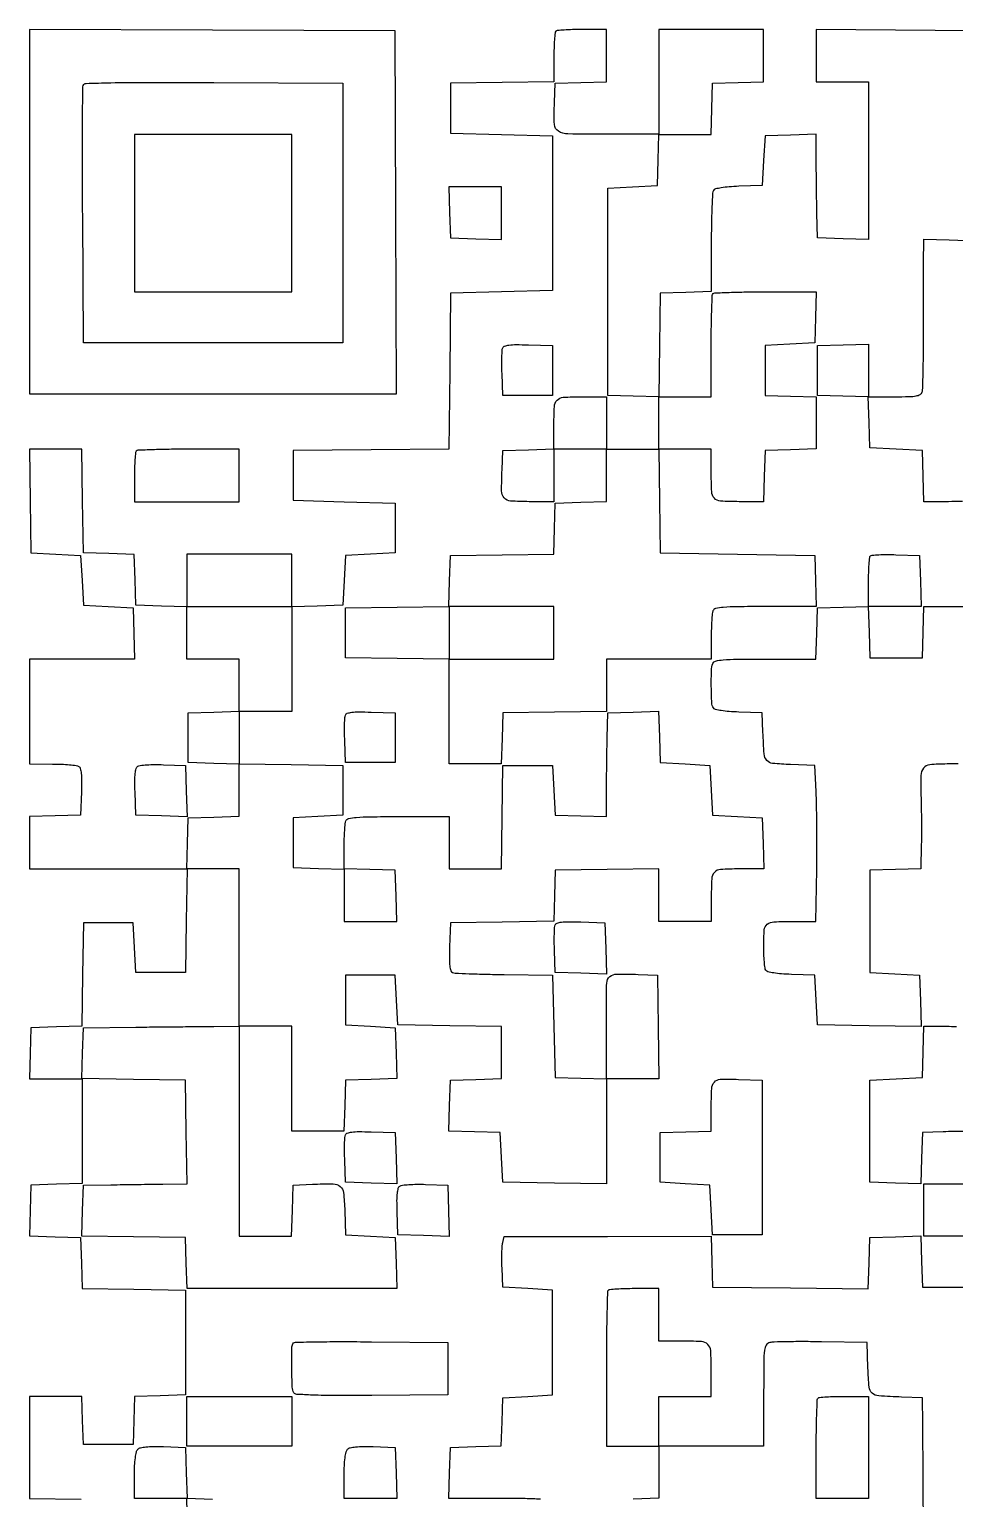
# Model space of a CAD drawing. Extents: x 156 to 936, y 95 to 969.
# Drawn here: x 156 to 491, y 437 to 969 of the extents above; entities that cross this region are included whole.
import ezdxf

# ---------------------------------------------------------------- set-up
doc = ezdxf.new("R2010")
doc.units = 0

msp = doc.modelspace()

# ---------------------------------------------------------------- linework, layer by layer
for points in [[(498.5, 968.5), (469.75, 968.765335), (441, 969.030671), (441, 959.515335), (441, 950), (450.5, 950), (460, 950), (460, 921.462474), (460, 892.924948), (450.75, 893.212474), (441.5, 893.5), (441.301866, 902.5, -0.001404), (441.222148, 906.650879, -0.000772), (441.146698, 911.731336, -0.000769), (441.086034, 916.886559, -0.001232), (441.051866, 921.287526), (441, 931.075052), (431.75, 930.787526), (422.5, 930.5), (422, 921.5), (421.5, 912.5), (413.031844, 912.206033, 0.010674), (409.460658, 912.005667, 0.020911), (406.63313, 911.666992, 0.02067), (404.533237, 911.236162, 0.192561), (403.797157, 910.706033, 0.129251), (403.48896, 909.740899, 0.002679), (403.251296, 904.651233, 0.006078), (403.076696, 898.662689, 0.004032), (403.015313, 891.787526), (403, 874.075052), (393.75, 873.787526), (384.5, 873.5), (384.227798, 854.712768), (383.955596, 835.925536), (374.727798, 836.212768), (365.5, 836.5), (365.5, 874), (365.5, 911.5), (374.5, 912), (383.5, 912.5), (383.787526, 921.75), (384.075052, 931), (393.5, 931), (402.924948, 931), (403.212474, 940.25), (403.5, 949.5), (412.75, 949.787526), (422, 950.075052), (422, 959.537526), (422, 969), (403, 969), (384, 969), (384, 950.025), (384, 931.05), (365.512777, 931.05, -0.0042), (351.053619, 931.171459, -0.130519), (347.635435, 932.140957, -0.254894), (346.173151, 934.604398, -0.019909), (346.199088, 942.520917), (346.5, 949.5), (355.75, 949.787526), (365, 950.075052), (365, 959.537526), (365, 969), (356.166667, 969, 0.007039), (352.733476, 968.951666, 0.010477), (349.732292, 968.804167, 0.005871), (347.23216, 968.599192, 0.174709), (346.666667, 968.333333, 0.174642), (346.400825, 967.768066, 0.005895), (346.195833, 965.27419, 0.0105), (346.048335, 962.28013, 0.007056), (346, 958.855399), (346, 950.044131), (327.25, 949.772065), (308.5, 949.5), (308.5, 940.5), (308.5, 931.5), (327, 931), (345.5, 930.5), (345.5, 902.5), (345.5, 874.5), (327, 874), (308.5, 873.5), (308.234453, 845.265547), (307.968906, 817.031094), (279.734453, 816.765547), (251.5, 816.5), (251.5, 807.5), (251.5, 798.5), (270, 798), (288.5, 797.5), (288.5, 788.5), (288.5, 779.5), (279.5, 779), (270.5, 778.5), (270, 769.5), (269.5, 760.5), (260.25, 760.212474), (251, 759.924948), (251, 769.462474), (251, 779), (232, 779), (213, 779), (213, 769.462474), (213, 759.924948), (203.75, 760.212474), (194.5, 760.5), (194.212964, 769.712964), (193.925929, 778.925929), (184.712964, 779.212964), (175.5, 779.5), (175.227935, 798.25), (174.955869, 817), (165.455869, 817), (155.955869, 817), (156.227935, 798.25), (156.5, 779.5), (165.5, 779), (174.5, 778.5), (175, 769.5), (175.5, 760.5), (184.5, 760), (193.5, 759.5), (193.787526, 750.25), (194.075052, 741), (175.037526, 741), (156, 741), (156, 722), (156, 703), (164.25, 702.984687, -0.00917), (167.504112, 702.918959, -0.012203), (170.45641, 702.732898, -0.00954), (172.894283, 702.472467, -0.110402), (173.793098, 702.149034, -0.187221), (174.389362, 701.340297, -0.039341), (174.721251, 699.5815, -0.027159), (174.864234, 696.914541, -0.008519), (174.793098, 692.914347), (174.5, 684.5), (165.25, 684.212474), (156, 683.924948), (156, 674.462474), (156, 665), (184.522065, 665), (213.044131, 665), (212.772065, 646.25), (212.5, 627.5), (203.5, 627.5), (194.5, 627.5), (194, 636.5), (193.5, 645.5), (184.5, 645.5), (175.5, 645.5), (175.228072, 626.787236), (174.956143, 608.074471), (165.728072, 607.787236), (156.5, 607.5), (156.212474, 598.25), (155.924948, 589), (165.462474, 589), (175, 589), (175, 570.037526), (175, 551.075052), (165.75, 550.787526), (156.5, 550.5), (156.212977, 541.288016), (155.925954, 532.076031), (165.212977, 531.788016), (174.5, 531.5), (174.787236, 522.271928), (175.074471, 513.043857), (193.787236, 512.771928), (212.5, 512.5), (212.5, 493.5), (212.5, 474.5), (203.288393, 474.212982), (194.076786, 473.925964), (193.788393, 465.212982), (193.5, 456.5), (184.5, 456.5), (175.5, 456.5), (175.211067, 465.25), (174.922134, 474), (165.461067, 474), (156, 474), (156, 455.522065), (156, 437.044131), (174.75, 436.772065)], [(494.016205, 798.058524, -0.005799), (488.970138, 798), (480.075052, 798), (479.787526, 807.25), (479.5, 816.5), (470, 817), (460.5, 817.5), (460.212964, 826.712964), (459.925929, 835.925929), (450.712964, 836.212964), (441.5, 836.5), (441.5, 845.5), (441.5, 854.5), (450.75, 854.787526), (460, 855.075052), (460, 845.537526), (460, 836), (469.432612, 836, 0.005505), (474.708338, 836.058092, 0.037891), (477.286937, 836.311002, 0.091552), (478.693075, 836.834037, 0.18371), (479.416853, 837.75, 0.068275), (479.634713, 839.026679, 0.002187), (479.78326, 844.273438, 0.004188), (479.879753, 850.476269, 0.002891), (479.88957, 857.5, -0.000649), (479.866309, 865.035889, -0.000594), (479.861649, 872.793836, -0.000594), (479.873943, 879.717621, -0.001952), (479.90533, 884.287526), (480, 893.075052), (489.25, 892.787526), (498.5, 892.5)], [(492.474762, 703.074439, -0.009235), (488.444943, 703, 0.021049), (482.159731, 702.735285, 0.211881), (479.913358, 701.502917, 0.160241), (478.983514, 698.820307, 0.010935), (479.032426, 690.655384, -0.003544), (479.110342, 686.904654, -0.001977), (479.154787, 682.336355, -0.001972), (479.163254, 677.715143, -0.003198), (479.129843, 673.787526), (479, 665.075052), (469.75, 664.787526), (460.5, 664.5), (460.5, 646), (460.5, 627.5), (469.5, 627), (478.5, 626.5), (478.78782, 617.227796), (479.075639, 607.955591), (460.28782, 608.227796), (441.5, 608.5), (441, 617.5), (440.5, 626.5), (432.031844, 626.793967, -0.010674), (428.460658, 626.994333, -0.020911), (425.63313, 627.333008, -0.02067), (423.533237, 627.763838, -0.192561), (422.797157, 628.293967, -0.110314), (422.494946, 629.131139, -0.009642), (422.251296, 631.390862, -0.012285), (422.077118, 634.12774, -0.009246), (422.015313, 637.143011, -0.019725), (422.23127, 642.908288, -0.207168), (423.308483, 644.950217, -0.159858), (425.681401, 645.842754, -0.010683), (433.039971, 646), (440.916366, 646), (441.208183, 664.75, 0.003017), (441.283216, 672.625265, 0.002715), (441.267404, 680.782812, 0.002721), (441.173683, 688.098215, 0.008583), (441, 693), (440.5, 702.5), (431.759315, 702.788797, -0.014923), (425.253839, 703.198354, -0.195196), (423.149036, 704.289491, -0.159803), (422.18527, 706.633677, -0.009206), (421.754332, 714.5), (421.5, 721.5), (413.031844, 721.793967, -0.010674), (409.460658, 721.994333, -0.020911), (406.63313, 722.333008, -0.02067), (404.533237, 722.763838, -0.192561), (403.797157, 723.293967, -0.131024), (403.201057, 725.183397, -0.008313), (403.034417, 731.045558, -0.010423), (403.086751, 736.827218, -0.084327), (403.606989, 739.418213, -0.248902), (404.606062, 740.288297, -0.036362), (407.353605, 740.720189, -0.01833), (412.261417, 740.948905, -0.002478), (422.569463, 741), (440.924948, 741), (441.212474, 750.25), (441.5, 759.5), (450.75, 759.787526), (460, 760.075052), (460, 768.870859, -0.007448), (460.050966, 772.292182, -0.011013), (460.206402, 775.2893, -0.006441), (460.422837, 777.7788, -0.173149), (460.702644, 778.369311, -0.179987), (461.290922, 778.638564, -0.007016), (463.709672, 778.781547, -0.011703), (466.626528, 778.84459, -0.007913), (469.952644, 778.785977), (478.5, 778.5), (478.787526, 769.25), (479.075052, 760), (469.5, 760), (459.924948, 760), (460.212474, 750.75), (460.5, 741.5), (470, 741.5), (479.5, 741.5), (479.787526, 750.75), (480.075052, 760), (508.037526, 760)], [(495.02952, 569.939951, 0.011142), (486.988223, 569.798618), (479.5, 569.5), (479.211984, 560.212977), (478.923969, 550.925954), (469.711984, 551.212977), (460.5, 551.5), (460.5, 570), (460.5, 588.5), (470, 589), (479.5, 589.5), (479.787526, 598.75), (480.075052, 608), (488.337526, 608, -0.011159), (491.847487, 607.921656, -0.02038)], [(341.107611, 436.726891, 0.013217), (335.612992, 436.942061, 0.003177), (326.493859, 437), (307.924948, 437), (308.212474, 446.25), (308.5, 455.5), (317.711607, 455.787018), (326.923214, 456.074036), (327.211607, 464.787018), (327.5, 473.5), (336.5, 474), (345.5, 474.5), (345.5, 493.5), (345.5, 512.5), (336.5, 513), (327.5, 513.5), (327.199088, 520.479083, -0.008395), (327.124541, 523.312829, -0.009259), (327.149251, 526.056236, -0.008742), (327.25457, 528.394607, -0.045885), (327.451987, 529.664724), (328.005798, 531.871281), (365.465505, 531.925639), (402.925213, 531.979997), (403.212607, 522.739999), (403.5, 513.5), (431.712269, 513.234491), (459.924538, 512.968982), (460.212269, 522.234491), (460.5, 531.5), (469.711984, 531.787023), (478.923969, 532.074046), (479.211984, 522.787023), (479.5, 513.5), (489, 513.5), (498.5, 513.5)], [(479.893608, 426.267027, 0.000344), (479.842337, 437.772683, 0.00037), (479.776284, 448.997189, 0.000349), (479.705719, 458.631567, 0.001773), (479.643608, 464), (479.5, 473.5), (472, 473.75303, -0.008759), (463.707095, 474.178354, -0.161813), (461.306759, 475.163917, -0.19589), (460.195412, 477.333109, -0.013873), (459.787398, 484.259666), (459.5, 493.5), (443, 493.747311, 0.003089), (436.515654, 493.804442, 0.004245), (430.685938, 493.770293, 0.002751), (425.795503, 493.673199, 0.0501), (424.25, 493.478259, 0.199863), (422.946226, 492.547255, 0.110007), (422.287422, 490.667045, 0.027862), (422.039463, 486.684308, 0.001617), (422, 474.480948), (422, 456), (403, 456), (384, 456), (384, 446.537526), (384, 437.075052), (374.75, 436.787526)], [(213.213788, 427.25), (212.927576, 437), (203.463788, 437), (194, 437), (194, 445.3, -0.010869), (194.078193, 448.896692, -0.021373), (194.324495, 451.746533, -0.023516), (194.70151, 453.866807, -0.141534), (195.236619, 454.836619, -0.141627), (196.215618, 455.376564, -0.030081), (198.156875, 455.694801, -0.024175), (200.863904, 455.841129, -0.010354), (204.486619, 455.786619), (212.5, 455.5), (212.787036, 446.287036), (213.074071, 437.074071), (222.287036, 436.787036)]]:
    msp.add_lwpolyline(points, format="xyb")
for points in [[(156, 903.007138), (156, 837), (222.50719, 837), (289.014379, 837), (288.75719, 902.75), (288.5, 968.5), (222.25, 968.757138), (156, 969.014276)], [(194, 902.5), (194, 874), (222.5, 874), (251, 874), (251, 902.5), (251, 931), (222.5, 931), (194, 931)], [(308.212474, 902.75), (308.5, 893.5), (317.75, 893.212474), (327, 892.924948), (327, 902.462474), (327, 912), (317.462474, 912), (307.924948, 912)], [(308, 750.5), (308, 741), (327, 741), (346, 741), (346, 750.5), (346, 760), (327, 760), (308, 760)], [(270, 655.537526), (270, 646), (279.537526, 646), (289.075052, 646), (288.787526, 655.25), (288.5, 664.5), (279.25, 664.787526), (270, 665.075052)], [(251, 465), (251, 456), (232, 456), (213, 456), (213, 465), (213, 474), (232, 474), (251, 474)]]:
    msp.add_lwpolyline(points, close=True)
for points in [[(269.5, 902.5), (269.5, 855.5), (222.5, 855.5), (175.5, 855.5), (175.239372, 901.5, -0.000997), (175.174287, 919.225103, -0.001596), (175.197198, 934.357597, -0.000282), (175.267665, 947.72814, -0.090314), (175.461789, 948.759906, -0.301449), (176.45055, 949.464468, -0.003096), (185.402033, 949.70934, -0.005599), (198.68089, 949.841585, -0.001079), (222.722417, 949.759906), (269.5, 949.5)], [(440.787526, 864.75), (440.5, 855.5), (431.5, 855), (422.5, 854.5), (422.5, 845.5), (422.5, 836.5), (431.75, 836.212474), (441, 835.924948), (441, 826.5), (441, 817.075052), (431.75, 816.787526), (422.5, 816.5), (422.212474, 807.25), (421.924948, 798), (413.069463, 798, -0.014889), (406.341871, 798.20038, -0.195866), (404.139748, 799.254332, -0.174757), (403.170318, 801.602344, -0.011384), (403, 809.081787), (403, 817), (393.477935, 817), (383.955869, 817), (384.227935, 798.25), (384.5, 779.5), (412.5, 779), (440.5, 778.5), (440.787526, 769.25), (441.075052, 760), (422.644515, 760, 0.002466), (412.291687, 759.948949, 0.018261), (407.365513, 759.72031, 0.036185), (404.60758, 759.288709, 0.249177), (403.606989, 758.418213, 0.06844), (403.368926, 757.400281, 0.007317), (403.178303, 754.9751, 0.008902), (403.044385, 752.066073, 0.00705), (403, 748.918213), (403, 741), (384, 741), (365, 741), (365, 731.522065), (365, 722.044131), (346.25, 721.772065), (327.5, 721.5), (327.212474, 712.25), (326.924948, 703), (317.462474, 703), (308, 703), (308, 721.977935), (308, 740.955869), (289.25, 741.227935), (270.5, 741.5), (270.5, 750.5), (270.5, 759.5), (289.212764, 759.771928), (307.925529, 760.043857), (308.212764, 769.271928), (308.5, 778.5), (327.212764, 778.771928), (345.925529, 779.043857), (346.212764, 788.271928), (346.5, 797.5), (355.75, 797.787526), (365, 798.075052), (365, 807.537526), (365, 817), (355.5, 817), (346, 817), (346, 807.5), (346, 798), (337.019052, 798, -0.01682), (330.267676, 798.227183, -0.202101), (327.990719, 799.372662, -0.176722), (327.058134, 801.88044, -0.012322), (327.199088, 809.520917), (327.5, 816.5), (336.75, 816.787526), (346, 817.075052), (346, 824.955738, -0.011491), (346.171283, 832.407908, -0.175559), (347.143776, 834.750156, -0.19511), (349.350994, 835.800898, -0.014732), (356.106989, 836), (365, 836), (365, 826.5), (365, 817), (374.5, 817), (384, 817), (384, 826.5), (384, 836), (393.5, 836), (403, 836), (403, 854.333333, -0.0034), (403.048122, 861.408987, -0.005368), (403.195833, 867.477083, -0.001621), (403.396742, 872.718151, -0.188134), (403.666667, 873.333333, -0.188158), (404.281948, 873.603267, -0.001615), (409.53394, 873.804167, -0.005358), (415.61415, 873.951879, -0.003394), (422.704192, 874), (441.075052, 874)], [(345.5, 845.5), (345.5, 836.5), (336.5, 836.5), (327.5, 836.5), (327.205027, 844.411609, -0.006757), (327.130652, 847.542211, -0.008847), (327.151984, 850.403842, -0.006825), (327.2445, 852.787219, -0.078651), (327.438673, 853.700781, -0.222283), (328.127059, 854.364206, -0.05328), (329.715903, 854.724548, -0.030281), (332.338027, 854.871594, -0.007113), (336.733647, 854.789171), (345.5, 854.5)], [(194.666667, 816.333333, 0.174709), (194.400808, 815.76784, 0.005871), (194.195833, 813.267708, 0.010477), (194.048334, 810.266524, 0.007039), (194, 806.833333), (194, 798), (213, 798), (232, 798), (232, 807.5), (232, 817), (213.666667, 817, 0.0034), (206.591013, 816.951878, 0.005368), (200.522917, 816.804167, 0.001621), (195.281849, 816.603258, 0.188134)], [(251, 741), (251, 722), (241.5, 722), (232, 722), (232, 712.522065), (232, 703.044131), (250.75, 702.772065), (269.5, 702.5), (269.5, 693.5), (269.5, 684.5), (260.5, 684), (251.5, 683.5), (251.5, 674.5), (251.5, 665.5), (260.75, 665.212474), (270, 664.924948), (270, 672.880687, -0.006909), (270.043675, 676.041116, -0.008771), (270.175485, 678.956733, -0.007142), (270.362976, 681.386805, -0.068889), (270.597395, 682.393213, -0.251592), (271.587946, 683.247094, -0.034195), (274.388782, 683.670735, -0.017926), (279.346015, 683.898456, -0.002514), (289.597395, 683.95), (308, 683.95), (308, 674.475), (308, 665), (317.477935, 665), (326.955869, 665), (327.227935, 683.75), (327.5, 702.5), (336.5, 702.5), (345.5, 702.5), (346, 693.5), (346.5, 684.5), (355.75, 684.212474), (365, 683.924948), (365.051866, 693.712474, -0.001232), (365.086034, 698.113441, -0.000769), (365.146698, 703.268664, -0.000772), (365.222148, 708.349121, -0.001404), (365.301866, 712.5), (365.5, 721.5), (374.711984, 721.787023), (383.923969, 722.074046), (384.211984, 712.787023), (384.5, 703.5), (393.5, 703), (402.5, 702.5), (403, 693.5), (403.5, 684.5), (412.5, 684), (421.5, 683.5), (421.787526, 674.25), (422.075052, 665), (413.144515, 665, 0.014649), (406.357166, 664.801097, 0.195156), (404.14535, 663.748828, 0.175657), (403.171189, 661.402343, 0.011435), (403, 653.918213), (403, 646), (393.5, 646), (384, 646), (384, 655.522065), (384, 665.044131), (365.25, 664.772065), (346.5, 664.5), (346.212764, 655.271928), (345.925529, 646.043857), (327.212764, 645.771928), (308.5, 645.5), (308.210829, 636.733647, 0.007537), (308.13503, 632.499677, 0.027606), (308.275424, 629.821458, 0.042666), (308.604726, 628.135136, 0.235933), (309.210829, 627.47337, 0.080261), (310.192375, 627.268566, 0.001625), (315.261931, 627.054118, 0.003795), (321.20043, 626.867376, 0.002537), (328, 626.739724), (345.5, 626.5), (346, 608), (346.5, 589.5), (355.75, 589.212474), (365, 588.924948), (365.063971, 598.212474, 0.001575), (365.079756, 602.435535, 0.00093), (365.073343, 607.47911, 0.00093), (365.048208, 612.515926, 0.001594), (365.006044, 616.716409, -0.016297), (365.14059, 623.663132, -0.202597), (366.267526, 625.985736, -0.180078), (368.785802, 626.942067, -0.012422), (376.520917, 626.800912), (383.5, 626.5), (383.772065, 607.75), (384.044131, 589), (374.522065, 589), (365, 589), (365, 569.977935), (365, 550.955869), (346.25, 551.227935), (327.5, 551.5), (327, 560.5), (326.5, 569.5), (317.212977, 569.788016), (307.925954, 570.076031), (308.212977, 579.288016), (308.5, 588.5), (317.75, 588.787526), (327, 589.075052), (327, 598.515461), (327, 607.955869), (308.25, 608.227935), (289.5, 608.5), (289, 617.5), (288.5, 626.5), (279.5, 626.5), (270.5, 626.5), (270.5, 617.5), (270.5, 608.5), (279.5, 608), (288.5, 607.5), (288.787023, 598.288016), (289.074046, 589.076031), (279.787023, 588.788016), (270.5, 588.5), (270.212474, 579.25), (269.924948, 570), (260.462474, 570), (251, 570), (251, 589), (251, 608), (241.5, 608), (232, 608), (232, 570), (232, 532), (241.462474, 532), (250.924948, 532), (251.212474, 541.25), (251.5, 550.5), (258.479083, 550.800912, -0.012477), (266.011209, 550.937542, -0.170867), (268.54849, 550.02491, -0.198326), (269.762911, 547.777845, -0.017722), (270.211203, 541.240685), (270.5, 532.5), (279.5, 532), (288.5, 531.5), (288.787526, 522.25), (289.075052, 513), (251.075052, 513), (213.075052, 513), (212.787526, 522.25), (212.5, 531.5), (193.712768, 531.772202), (174.925536, 532.044404), (175.212768, 541.272202), (175.5, 550.5), (185.5, 550.621699, 0.000174), (189.966855, 550.677618, 0.000113), (195.139294, 550.745338, 0.000113), (200.195282, 550.813816, 0.000214), (204.272065, 550.871699), (213.044131, 551), (212.772065, 569.75), (212.5, 588.5), (193.712768, 588.772202), (174.925536, 589.044404), (175.212768, 598.272202), (175.5, 607.5), (194.5, 607.706189, -0.000261), (202.452664, 607.78834, -0.00024), (210.635937, 607.864679, -0.000239), (217.936742, 607.925795, -0.000789), (222.75, 607.956189), (232, 608), (232, 636.5), (232, 665), (222.462474, 665), (212.924948, 665), (213.212474, 674.25), (213.5, 683.5), (222.75, 683.787526), (232, 684.075052), (232, 693.5), (232, 702.924948), (222.75, 703.212474), (213.5, 703.5), (213.5, 712.5), (213.5, 721.5), (222.75, 721.787526), (232, 722.075052), (232, 731.537526), (232, 741), (222.5, 741), (213, 741), (213, 750.5), (213, 760), (232, 760), (251, 760)], [(288.5, 712.5), (288.5, 703.5), (279.5, 703.5), (270.5, 703.5), (270.205027, 711.411609, -0.006757), (270.130652, 714.542211, -0.008847), (270.151984, 717.403842, -0.006825), (270.2445, 719.787219, -0.078651), (270.438673, 720.700781, -0.222283), (271.127059, 721.364206, -0.05328), (272.715903, 721.724548, -0.030281), (275.338027, 721.871594, -0.007113), (279.733647, 721.789171), (288.5, 721.5)], [(212.788029, 693.211971), (213.076058, 683.923942), (203.788029, 684.211971), (194.5, 684.5), (194.206902, 692.914347, -0.008557), (194.136131, 696.911022, -0.02706), (194.279299, 699.583734, -0.03904), (194.61127, 701.351173, -0.184607), (195.206902, 702.17015, -0.118191), (196.102078, 702.488416, -0.010843), (198.470153, 702.689286, -0.01353), (201.341672, 702.792355, -0.010196), (204.5, 702.755803), (212.5, 702.5)], [(364.788029, 636.211971), (365.076058, 626.923942), (355.788029, 627.211971), (346.5, 627.5), (346.205027, 635.411609, -0.006757), (346.130652, 638.542211, -0.008847), (346.151984, 641.403842, -0.006825), (346.2445, 643.787219, -0.078651), (346.438673, 644.700781, -0.222283), (347.127059, 645.364206, -0.05328), (348.715903, 645.724548, -0.030281), (351.338027, 645.871594, -0.007113), (355.733647, 645.789171), (364.5, 645.5)], [(421.5, 560.5), (421.5, 532.5), (412.5, 532.5), (403.5, 532.5), (403, 541.5), (402.5, 550.5), (393.5, 551), (384.5, 551.5), (384.5, 560.5), (384.5, 569.5), (393.75, 569.787526), (403, 570.075052), (403, 577.955738, -0.01104), (403.166168, 585.480837, -0.175493), (404.125982, 587.805228, -0.203435), (406.295917, 588.80133, -0.015558), (412.87125, 588.787164), (421.5, 588.5)], [(288.788029, 560.211971), (289.076058, 550.923942), (279.788029, 551.211971), (270.5, 551.5), (270.205027, 559.411609, -0.006757), (270.130652, 562.542211, -0.008847), (270.151984, 565.403842, -0.006825), (270.2445, 567.787219, -0.078651), (270.438673, 568.700781, -0.222283), (271.127059, 569.364206, -0.05328), (272.715903, 569.724548, -0.030281), (275.338027, 569.871594, -0.007113), (279.733647, 569.789171), (288.5, 569.5)], [(307.788029, 541.211971), (308.076058, 531.923942), (298.788029, 532.211971), (289.5, 532.5), (289.206902, 540.914347, -0.008557), (289.136131, 544.911022, -0.02706), (289.279299, 547.583734, -0.03904), (289.61127, 549.351173, -0.184607), (290.206902, 550.17015, -0.118191), (291.102078, 550.488416, -0.010843), (293.470153, 550.689286, -0.01353), (296.341672, 550.792355, -0.010196), (299.5, 550.755803), (307.5, 550.5)], [(365.666667, 512.333333, 0.192076), (365.395155, 511.701513, 0.000738), (365.195833, 503.686458, 0.003605), (365.04805, 494.551666, 0.002241), (365, 483.833333), (365, 456), (374.5, 456), (384, 456), (384, 465), (384, 474), (393.5, 474), (403, 474), (403, 483.393011, 0.013298), (402.809647, 490.54893, 0.19079), (401.767356, 492.820169, 0.18106), (399.429085, 493.823337, 0.011759), (391.918213, 494), (384, 494), (384, 503.5), (384, 513), (375.166667, 513, 0.007039), (371.733476, 512.951666, 0.010477), (368.732292, 512.804167, 0.005871), (366.23216, 512.599192, 0.174709)], [(307.5, 484), (307.5, 474.5), (280.013662, 474.323386, -0.002175), (266.793907, 474.295938, -0.008283), (258.545226, 474.451343, -0.005693), (252.805709, 474.720088, -0.241046), (251.778975, 475.323386, -0.134845), (251.160674, 477.333496, -0.006242), (251.031958, 484.542226, -0.004911), (251.064658, 491.887624, -0.195205), (251.682165, 493.348832, -0.194259), (252.327655, 493.623004, -0.000793), (260.261996, 493.752621, -0.003757), (269.314551, 493.81811, -0.002338), (279.932165, 493.765499), (307.5, 493.5)], [(460, 455.5), (460, 437), (450.523613, 437), (441.047227, 437), (441.051245, 454.860965, -0.003345), (441.098909, 461.753588, -0.005285), (441.241799, 467.662988, -0.001572), (441.435418, 472.770535, -0.188269), (441.694298, 473.360965, -0.175813), (442.239951, 473.61607, -0.005475), (444.740408, 473.812283, -0.010092), (447.735408, 473.953685, -0.006749), (451.166667, 474), (460, 474)], [(288.787526, 446.25), (289.075052, 437), (279.537526, 437), (270, 437), (270, 445.3, -0.010869), (270.078193, 448.896692, -0.021373), (270.324495, 451.746533, -0.023516), (270.70151, 453.866807, -0.141534), (271.236619, 454.836619, -0.141627), (272.215618, 455.376564, -0.030081), (274.156875, 455.694801, -0.024175), (276.863904, 455.841129, -0.010354), (280.486619, 455.786619), (288.5, 455.5)]]:
    msp.add_lwpolyline(points, format="xyb", close=True)
msp.add_lwpolyline([(499.075052, 532), (489.537526, 532), (480, 532), (480, 541.5), (480, 551), (489.5, 551), (499, 551)])

doc.saveas('drawing.dxf')
